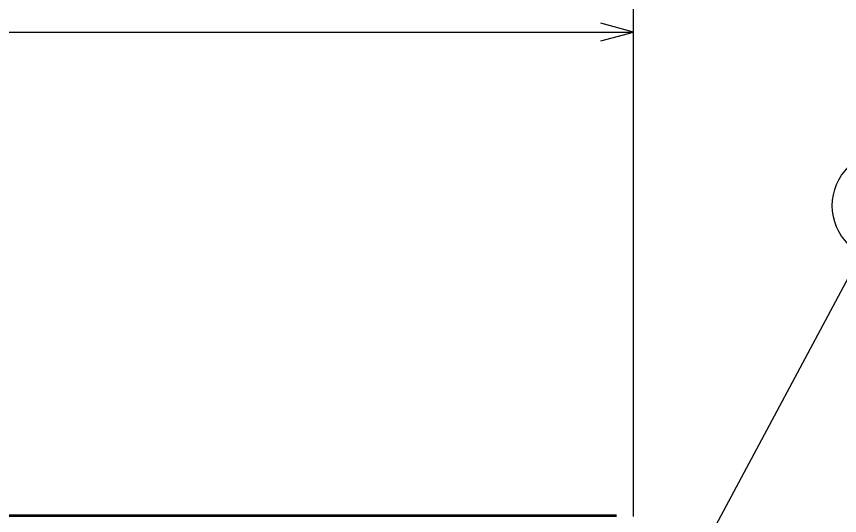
# Model space of a CAD drawing. Extents: x 23 to 587, y 4 to 413.
# Drawn here: x 346.8 to 395.65, y 244.87 to 274.47 of the extents above; entities that cross this region are included whole.
import ezdxf
from ezdxf.enums import TextEntityAlignment as Align

# ---------------------------------------------------------------- set-up
doc = ezdxf.new("R2010")
doc.units = 0
doc.layers.get('0').update_dxf_attribs({"lineweight": 13})
doc.styles.get("Standard").update_dxf_attribs({"font": 'isocp.shx'})

# ---------------------------------------------------------------- blocks, each defined once
blk = doc.blocks.new('BLOCK342')
at = {"color": 7, "lineweight": 13}
for p, q in [((556.39, 226.7), (556.39, 288.153)), ((-67.61, 284.153), (556.39, 284.153))]:
    blk.add_line(p, q, dxfattribs=at)
blk.add_lwpolyline([(552.526, 283.118), (556.39, 284.153), (552.526, 285.188)], dxfattribs=at)
blk = doc.blocks.new('BLOCK370')
at = {"color": 7, "lineweight": 13}
blk.add_line((549.164, 193.79), (583.41, 257.859), dxfattribs=at)
blk.add_lwpolyline([(550.072, 197.685), (549.164, 193.79), (551.898, 196.709)], dxfattribs=at)
blk.add_circle((586.451, 263.549), 6.451, dxfattribs=at)
blk.add_text('6', height=7, dxfattribs=at).set_placement((583.701, 260.049), (589.201, 260.049), align=Align.FIT)
blk = doc.blocks.new('BLOCK371')
at = {"color": 7, "lineweight": 13}
blk.add_line((571.25, 191.263), (603.277, 247.933), dxfattribs=at)
blk.add_lwpolyline([(572.249, 195.136), (571.25, 191.263), (574.052, 194.118)], dxfattribs=at)
blk.add_circle((606.451, 253.549), 6.451, dxfattribs=at)
blk.add_text('7', height=7, dxfattribs=at).set_placement((603.701, 250.049), (609.201, 250.049), align=Align.FIT)
blk = doc.blocks.new('BLOCK372')
at = {"color": 7, "lineweight": 35}
blk.add_line((-65.61, 226.8), (554.39, 226.8), dxfattribs=at)

msp = doc.modelspace()

# ---------------------------------------------------------------- block references
at = {"lineweight": 0, "xscale": 0.5, "yscale": 0.5, "zscale": 0.5}
for name in ['BLOCK342', 'BLOCK370', 'BLOCK371', 'BLOCK372']:
    msp.add_blockref(name, (105.216, 131.474), dxfattribs=at)

doc.saveas('drawing.dxf')
